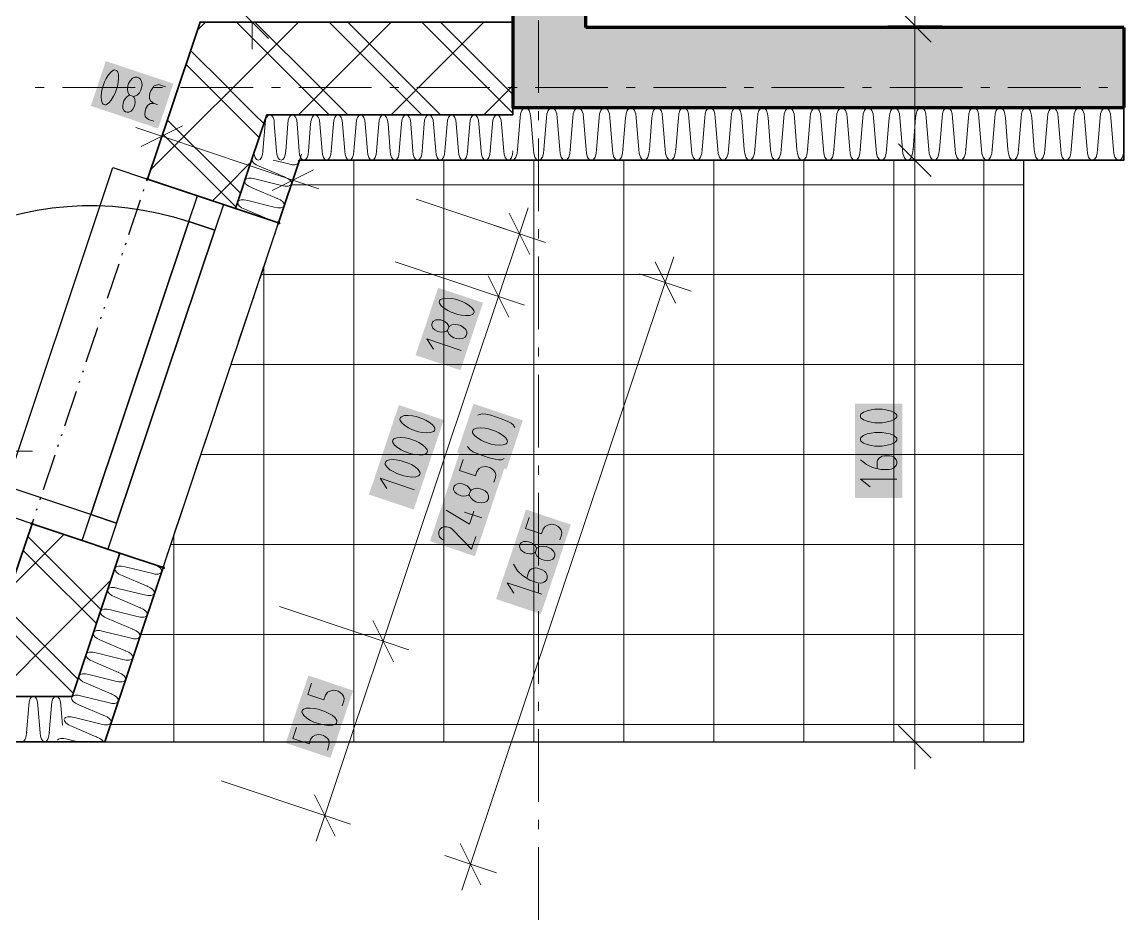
# Model space of a CAD drawing. Header units: millimetres. Extents: x 0 to 594, y 0 to 420.
# Drawn here: x 107.81 to 138.86, y 126.79 to 152.11 of the extents above; entities that cross this region are included whole.
import ezdxf

# ---------------------------------------------------------------- set-up
doc = ezdxf.new("R2010")
doc.units = ezdxf.units.MM
doc.header["$LTSCALE"] = 8
for name, color, linetype in [('PDF_Dvere', 7, 'Continuous'), ('PDF_Koty delkove', 7, 'Continuous'), ('PDF_Obecne 0.25', 7, 'Continuous'), ('PDF_Osy hlavni', 7, 'Continuous'), ('PDF_Srafy', 7, 'Continuous'), ('PDF_Steny obvodove nosne', 7, 'Continuous'), ('PDF_Steny sendvic', 7, 'Continuous'), ('PDF_Zatepleni', 7, 'Continuous')]:
    doc.layers.add(name, color=color, linetype=linetype)

msp = doc.modelspace()

# ---------------------------------------------------------------- linework, layer by layer
at = {"layer": 'PDF_Dvere', "lineweight": 25}
for points in [[(113.48, 146.966), (113.236, 146.237), (112.507, 146.481), (112.751, 147.21)], [(113.236, 146.237), (112.507, 146.481)], [(110.47, 137.975), (110.226, 137.246), (109.497, 137.49), (109.741, 138.219)], [(110.47, 137.975), (109.741, 138.219)]]:
    msp.add_lwpolyline(points, close=True, dxfattribs=at)
msp.add_lwpolyline([(109.741, 138.219), (101.479, 140.985, -0.414213), (112.507, 146.481)], format="xyb", dxfattribs=at)
for points in [[(112.507, 146.481), (109.741, 138.219), (112.507, 146.481)], [(113.236, 146.237), (110.47, 137.975), (113.236, 146.237)]]:
    msp.add_lwpolyline(points, dxfattribs=at)
at = {"layer": 'PDF_Koty delkove', "lineweight": 18}
for points in [[(132.971, 131.814), (132.971, 141.401), (132.971, 148.214), (132.971, 152.006), (132.971, 168.201), (132.971, 172.708), (132.971, 188.291), (132.971, 256.401), (132.971, 259.169), (132.971, 296.581)], [(114.752, 151.647), (113.83, 152.57)], [(133.432, 151.545), (132.51, 152.467)], [(114.291, 152.109), (114.291, 151.34)], [(133.74, 152.006), (132.971, 152.006), (132.203, 152.006)], [(111.847, 150.283), (111.665, 150.344), (111.59, 150.332), (111.521, 150.301), (111.469, 150.229), (111.434, 150.168), (111.412, 150.103), (111.398, 150.018), (111.402, 149.945), (111.438, 149.879), (111.517, 149.816)], [(110.989, 149.92), (110.994, 149.848), (110.985, 149.778), (110.963, 149.713), (110.929, 149.653), (110.881, 149.597), (110.813, 149.565), (110.768, 149.563), (110.717, 149.58), (110.683, 149.609), (110.647, 149.675), (110.643, 149.749), (110.652, 149.817), (110.674, 149.882), (110.709, 149.943), (110.756, 149.998), (110.811, 150.034), (110.842, 150.042)], [(110.947, 150.007), (110.967, 149.982), (110.989, 149.92)], [(111.522, 149.311), (111.366, 149.363), (111.319, 149.396), (111.278, 149.446), (111.268, 149.504), (111.275, 149.609), (111.297, 149.674), (111.355, 149.762), (111.429, 149.81), (111.517, 149.816), (111.621, 149.781)], [(111.989, 149.618), (111.745, 148.889), (111.501, 148.16)], [(111.745, 148.889), (111.016, 149.133)], [(112.329, 149.18), (111.162, 148.598)], [(115.439, 147.652), (111.745, 148.889)], [(133.432, 147.752), (132.51, 148.675)], [(115.683, 148.381), (115.439, 147.652), (115.195, 146.923)], [(133.74, 148.214), (132.971, 148.214), (132.203, 148.214)], [(116.023, 147.943), (114.855, 147.361)], [(115.439, 147.652), (116.168, 147.408)], [(122.071, 146.867), (121.827, 146.138), (118.911, 147.115)], [(122.118, 145.555), (121.536, 146.722)], [(122.556, 145.894), (121.827, 146.138), (121.098, 146.383)], [(116.337, 129.739), (117.205, 132.33), (117.37, 132.823), (117.981, 134.65), (121.235, 144.37), (121.827, 146.138)], [(121.235, 144.37), (118.319, 145.346)], [(125.645, 145.347), (126.227, 144.179)], [(125.936, 144.763), (126.18, 145.492)], [(125.936, 144.763), (120.446, 128.363)], [(121.526, 143.786), (120.944, 144.954)], [(125.207, 145.007), (125.936, 144.763), (126.665, 144.519)], [(125.936, 144.763), (125.936, 144.763)], [(121.964, 144.126), (121.235, 144.37), (120.506, 144.614)], [(119.918, 144.31), (119.795, 144.323), (119.685, 144.316), (119.603, 144.287), (119.578, 144.265), (119.561, 144.214), (119.568, 144.182), (119.616, 144.109), (119.7, 144.038), (119.805, 143.973), (119.897, 143.928), (120.091, 143.863), (120.193, 143.843), (120.315, 143.832), (120.426, 143.838), (120.508, 143.868), (120.533, 143.889), (120.55, 143.94), (120.543, 143.972), (120.495, 144.045), (120.411, 144.117), (120.306, 144.181), (120.213, 144.226)], [(120.213, 144.226), (120.018, 144.291), (119.918, 144.31)], [(119.797, 143.413), (119.772, 143.393), (119.71, 143.37), (119.637, 143.366), (119.568, 143.374), (119.503, 143.396), (119.443, 143.431), (119.386, 143.478), (119.355, 143.547), (119.353, 143.591), (119.37, 143.642), (119.399, 143.676), (119.465, 143.712), (119.538, 143.716), (119.607, 143.708), (119.672, 143.686), (119.733, 143.651), (119.788, 143.604), (119.824, 143.548), (119.832, 143.517)], [(120.185, 142.85), (119.213, 143.175), (119.403, 142.881)], [(120.655, 141.024), (120.696, 141.04), (120.774, 141.057), (120.879, 141.051), (121.014, 141.02), (121.338, 140.912), (121.496, 140.844), (121.589, 140.799), (121.645, 140.751), (121.691, 140.678)], [(132.048, 141.191), (131.843, 141.191), (131.741, 141.177), (131.621, 141.15), (131.519, 141.109), (131.45, 141.055), (131.434, 141.027), (131.434, 140.973), (131.45, 140.945), (131.519, 140.891), (131.621, 140.85), (131.741, 140.822), (131.843, 140.808), (132.048, 140.808), (132.15, 140.822)], [(132.15, 140.822), (132.27, 140.85), (132.373, 140.891), (132.441, 140.945), (132.459, 140.973), (132.459, 141.027), (132.441, 141.055), (132.373, 141.109), (132.27, 141.15), (132.15, 141.177), (132.048, 141.191)], [(118.603, 140.381), (118.48, 140.393), (118.37, 140.387), (118.288, 140.357), (118.263, 140.336), (118.246, 140.285), (118.253, 140.253), (118.301, 140.18), (118.385, 140.108), (118.49, 140.044), (118.581, 139.998), (118.776, 139.933), (118.877, 139.914), (119, 139.902), (119.11, 139.909), (119.193, 139.938), (119.218, 139.959), (119.235, 140.011), (119.228, 140.043), (119.18, 140.116), (119.095, 140.187), (118.99, 140.251), (118.898, 140.297)], [(118.898, 140.297), (118.703, 140.362), (118.603, 140.381)], [(121.397, 139.797), (121.315, 139.766), (121.241, 139.762), (121.14, 139.782), (120.973, 139.823), (120.649, 139.931), (120.524, 139.988), (120.436, 140.047), (120.384, 140.107), (120.361, 140.144)], [(107.334, 140.004), (108.102, 140.004)], [(120.236, 139.771), (120.132, 139.46), (120.585, 139.308), (120.628, 139.438), (120.691, 139.517), (120.757, 139.553), (120.855, 139.578), (120.924, 139.569), (120.989, 139.547), (121.05, 139.512), (121.105, 139.465), (121.141, 139.41), (121.157, 139.348), (121.147, 139.264), (121.104, 139.135)], [(132.406, 139.809), (132.441, 139.768), (132.459, 139.713), (132.459, 139.659), (132.441, 139.604), (132.406, 139.563), (132.373, 139.536), (132.321, 139.508), (132.253, 139.494), (132.014, 139.494), (131.775, 139.549), (131.604, 139.631), (131.434, 139.768)], [(131.911, 139.522), (131.911, 139.713), (131.929, 139.768), (131.963, 139.809), (131.997, 139.836), (132.048, 139.863), (132.116, 139.877), (132.253, 139.877), (132.321, 139.863), (132.373, 139.836), (132.406, 139.809)], [(118.87, 138.92), (117.898, 139.246), (118.087, 138.952)], [(132.459, 139.22), (131.434, 139.22), (131.706, 139.002)], [(120.411, 138.79), (120.386, 138.77), (120.324, 138.747), (120.252, 138.743), (120.182, 138.751), (120.117, 138.773), (120.057, 138.808), (120.001, 138.855), (119.97, 138.924), (119.967, 138.968), (119.984, 139.019), (120.013, 139.053), (120.079, 139.089), (120.152, 139.092), (120.221, 139.084), (120.286, 139.062), (120.347, 139.027), (120.402, 138.98), (120.438, 138.925), (120.446, 138.894)], [(120.54, 138.314), (120.419, 137.951), (119.759, 138.346)], [(120.765, 138.124), (120.279, 138.286)], [(122.098, 138.142), (121.994, 137.831), (122.447, 137.679), (122.49, 137.809), (122.553, 137.888), (122.62, 137.924), (122.717, 137.949), (122.786, 137.94), (122.851, 137.919), (122.912, 137.884), (122.967, 137.836), (123.003, 137.781), (123.019, 137.719), (123.009, 137.635), (122.966, 137.505)], [(122.273, 137.159), (122.248, 137.139), (122.186, 137.117), (122.113, 137.112), (122.044, 137.121), (121.979, 137.143), (121.919, 137.177), (121.862, 137.225), (121.831, 137.293), (121.829, 137.338), (121.846, 137.389), (121.874, 137.423), (121.941, 137.459), (122.014, 137.463), (122.083, 137.454), (122.148, 137.432), (122.209, 137.397), (122.264, 137.35), (122.3, 137.295), (122.308, 137.264)], [(122.643, 137.296), (122.577, 137.317), (122.492, 137.331), (122.399, 137.32), (122.333, 137.284), (122.308, 137.264), (122.273, 137.159), (122.281, 137.128), (122.312, 137.06), (122.379, 136.994), (122.456, 136.954), (122.521, 136.932), (122.606, 136.918), (122.701, 136.93), (122.767, 136.966), (122.801, 137.012), (122.818, 137.064)], [(122.818, 137.064), (122.819, 137.121), (122.788, 137.19), (122.719, 137.255), (122.643, 137.296)], [(122.03, 136.433), (122.09, 136.614), (122.124, 136.661), (122.169, 136.689), (122.211, 136.704), (122.267, 136.714), (122.337, 136.705), (122.466, 136.662), (122.527, 136.627), (122.567, 136.585), (122.59, 136.548), (122.61, 136.498), (122.609, 136.441), (122.592, 136.389), (122.558, 136.342), (122.512, 136.315), (122.471, 136.3), (122.414, 136.289), (122.344, 136.298), (122.118, 136.374), (121.909, 136.502), (121.773, 136.634), (121.655, 136.818)], [(122.453, 135.973), (121.481, 136.299), (121.67, 136.005)], [(117.981, 134.65), (117.641, 134.764), (115.065, 135.626)], [(118.272, 134.067), (117.69, 135.234)], [(118.71, 134.406), (117.981, 134.65), (117.252, 134.894)], [(115.962, 133.462), (115.858, 133.15), (116.311, 132.999), (116.354, 133.129), (116.418, 133.208), (116.484, 133.244), (116.582, 133.268), (116.65, 133.26), (116.715, 133.238), (116.776, 133.203), (116.832, 133.156), (116.867, 133.101), (116.883, 133.038), (116.873, 132.955), (116.83, 132.825)], [(116.344, 132.67), (116.15, 132.735), (116.049, 132.754), (115.927, 132.766), (115.817, 132.76), (115.735, 132.73), (115.71, 132.709), (115.693, 132.657), (115.7, 132.626), (115.748, 132.552), (115.832, 132.481), (115.937, 132.416), (116.028, 132.371), (116.223, 132.306), (116.324, 132.287), (116.447, 132.275), (116.557, 132.281)], [(116.557, 132.281), (116.64, 132.311), (116.665, 132.332), (116.682, 132.383), (116.674, 132.415), (116.627, 132.489), (116.542, 132.56), (116.437, 132.624), (116.344, 132.67)], [(115.545, 132.216), (115.441, 131.904), (115.894, 131.753), (115.937, 131.883), (116.001, 131.962), (116.067, 131.998), (116.165, 132.022), (116.233, 132.014), (116.298, 131.992), (116.359, 131.957), (116.414, 131.91), (116.45, 131.855), (116.466, 131.792), (116.456, 131.709), (116.413, 131.579)], [(133.432, 131.353), (132.51, 132.275)], [(133.74, 131.814), (132.971, 131.814), (132.203, 131.814)], [(132.971, 131.814), (132.971, 131.045)], [(116.093, 129.01), (116.337, 129.739), (113.421, 130.715)], [(116.628, 129.155), (116.046, 130.322)], [(117.066, 129.495), (116.337, 129.739), (115.608, 129.983)], [(120.155, 128.947), (120.737, 127.779)], [(119.717, 128.607), (120.446, 128.363), (121.175, 128.119)], [(120.446, 128.363), (120.202, 127.634)], [(120.446, 128.363), (120.446, 128.363)]]:
    msp.add_lwpolyline(points, dxfattribs=at)
for points in [[(110.133, 150.423), (110.068, 150.229), (110.049, 150.128), (110.037, 150.006), (110.043, 149.895), (110.073, 149.813), (110.094, 149.789), (110.145, 149.772), (110.177, 149.778), (110.25, 149.826), (110.322, 149.91), (110.386, 150.015), (110.432, 150.107), (110.497, 150.301), (110.516, 150.403), (110.528, 150.526), (110.521, 150.636), (110.492, 150.718), (110.471, 150.743), (110.419, 150.761), (110.387, 150.753), (110.314, 150.705), (110.243, 150.621), (110.179, 150.516)], [(110.81, 150.377), (110.789, 150.312), (110.775, 150.227), (110.786, 150.133), (110.822, 150.067), (110.842, 150.042), (110.947, 150.007), (110.978, 150.015), (111.046, 150.046), (111.112, 150.114), (111.152, 150.19), (111.174, 150.255), (111.188, 150.34), (111.176, 150.435), (111.14, 150.501), (111.094, 150.535), (111.042, 150.552), (110.985, 150.553), (110.916, 150.522), (110.851, 150.453)], [(120.167, 143.549), (120.101, 143.571), (120.016, 143.584), (119.923, 143.573), (119.857, 143.537), (119.832, 143.517), (119.797, 143.413), (119.805, 143.382), (119.836, 143.313), (119.903, 143.247), (119.98, 143.207), (120.045, 143.185), (120.13, 143.171), (120.225, 143.183), (120.291, 143.219), (120.325, 143.266), (120.342, 143.317), (120.343, 143.375), (120.312, 143.443), (120.243, 143.509)], [(119.106, 140.92), (118.912, 140.985), (118.811, 141.004), (118.689, 141.016), (118.579, 141.01), (118.496, 140.98), (118.472, 140.959), (118.455, 140.908), (118.461, 140.876), (118.509, 140.803), (118.593, 140.731), (118.698, 140.667), (118.79, 140.621), (118.984, 140.556), (119.086, 140.537), (119.209, 140.525), (119.319, 140.532), (119.401, 140.562), (119.427, 140.582), (119.444, 140.634), (119.436, 140.666), (119.388, 140.739), (119.304, 140.811), (119.199, 140.874)], [(121.151, 140.571), (120.957, 140.636), (120.856, 140.655), (120.734, 140.667), (120.623, 140.661), (120.541, 140.631), (120.517, 140.61), (120.499, 140.559), (120.506, 140.527), (120.554, 140.454), (120.638, 140.382), (120.743, 140.318), (120.835, 140.272), (121.029, 140.207), (121.131, 140.188), (121.254, 140.176), (121.364, 140.183), (121.446, 140.212), (121.471, 140.233), (121.489, 140.285), (121.481, 140.317), (121.433, 140.39), (121.349, 140.461), (121.244, 140.525)], [(132.048, 140.534), (131.843, 140.534), (131.741, 140.52), (131.621, 140.493), (131.519, 140.452), (131.45, 140.398), (131.434, 140.37), (131.434, 140.316), (131.45, 140.288), (131.519, 140.234), (131.621, 140.193), (131.741, 140.165), (131.843, 140.151), (132.048, 140.151), (132.15, 140.165), (132.27, 140.193), (132.373, 140.234), (132.441, 140.288), (132.459, 140.316), (132.459, 140.37), (132.441, 140.398), (132.373, 140.452), (132.27, 140.493), (132.15, 140.52)], [(118.689, 139.674), (118.495, 139.739), (118.394, 139.758), (118.272, 139.77), (118.161, 139.764), (118.079, 139.734), (118.055, 139.713), (118.037, 139.662), (118.044, 139.63), (118.092, 139.557), (118.176, 139.485), (118.281, 139.421), (118.373, 139.375), (118.567, 139.31), (118.669, 139.291), (118.791, 139.279), (118.902, 139.286), (118.984, 139.315), (119.009, 139.336), (119.027, 139.388), (119.019, 139.42), (118.971, 139.493), (118.887, 139.564), (118.782, 139.628)], [(120.781, 138.925), (120.716, 138.947), (120.631, 138.961), (120.537, 138.95), (120.471, 138.914), (120.446, 138.894), (120.411, 138.79), (120.419, 138.759), (120.45, 138.69), (120.518, 138.624), (120.594, 138.584), (120.659, 138.562), (120.744, 138.548), (120.839, 138.56), (120.905, 138.596), (120.939, 138.642), (120.956, 138.694), (120.957, 138.751), (120.926, 138.82), (120.857, 138.885)]]:
    msp.add_lwpolyline(points, close=True, dxfattribs=at)
msp.add_lwpolyline([(120.592, 137.605), (120.47, 137.242), (119.935, 137.796), (119.878, 137.844), (119.781, 137.876, 0.983237), (119.692, 137.503)], format="xyb", dxfattribs=at)
at = {"layer": 'PDF_Koty delkove', "color": 7, "lineweight": 18, "true_color": 0xffffff, "transparency": 33554559}
for points in [[(112.068, 150.371), (110.167, 151.007), (111.645, 149.107), (109.744, 149.744)], [(120.161, 142.291), (120.797, 144.193), (118.897, 142.714), (119.534, 144.616)], [(118.845, 138.362), (119.69, 140.886), (117.582, 138.785), (118.427, 141.309)], [(121.459, 139.498), (121.921, 140.878), (120.066, 139.964), (120.528, 141.344)], [(132.612, 138.683), (132.612, 141.345), (131.28, 138.683), (131.28, 141.345)], [(120.567, 137.047), (121.411, 139.568), (119.304, 137.47), (120.147, 139.991)], [(122.428, 135.415), (123.273, 137.939), (121.165, 135.838), (122.01, 138.362)], [(116.501, 131.358), (117.137, 133.259), (115.237, 131.781), (115.874, 133.682)]]:
    msp.add_solid(points, dxfattribs=at)
at = {"layer": 'PDF_Obecne 0.25', "lineweight": 25}
for points in [[(109.99, 131.814), (136.043, 131.814), (136.043, 148.214)], [(108.088, 137.962), (107.116, 138.287), (110.369, 148.007), (111.341, 147.682)], [(111.781, 136.726), (115.035, 146.446)]]:
    msp.add_lwpolyline(points, dxfattribs=at)
at = {"layer": 'PDF_Osy hlavni', "lineweight": 18}
for points in [[(122.36, 150.108), (122.36, 152.158)], [(108.431, 150.264), (108.175, 150.264)], [(110.993, 150.264), (108.943, 150.264)], [(111.762, 150.264), (111.506, 150.264)], [(114.324, 150.264), (112.275, 150.264)], [(115.093, 150.264), (114.837, 150.264)], [(117.656, 150.264), (115.606, 150.264)], [(118.424, 150.264), (118.168, 150.264)], [(120.987, 150.264), (118.937, 150.264)], [(121.756, 150.264), (121.499, 150.264)], [(124.318, 150.264), (122.268, 150.264)], [(125.087, 150.264), (124.831, 150.264)], [(127.649, 150.264), (125.599, 150.264)], [(128.418, 150.264), (128.162, 150.264)], [(130.981, 150.264), (128.931, 150.264)], [(131.749, 150.264), (131.493, 150.264)], [(134.312, 150.264), (132.262, 150.264)], [(135.081, 150.264), (134.824, 150.264)], [(137.643, 150.264), (135.593, 150.264)], [(138.412, 150.264), (138.156, 150.264)], [(122.36, 149.339), (122.36, 149.595)], [(122.36, 146.776), (122.36, 148.826)], [(122.36, 146.008), (122.36, 146.264)], [(122.36, 143.445), (122.36, 145.495)], [(122.36, 142.676), (122.36, 142.933)], [(122.36, 140.114), (122.36, 142.164)], [(122.36, 139.345), (122.36, 139.601)], [(122.36, 136.783), (122.36, 138.833)], [(122.36, 136.014), (122.36, 136.27)], [(122.36, 133.451), (122.36, 135.501)], [(122.36, 132.683), (122.36, 132.939)], [(122.36, 130.12), (122.36, 132.17)], [(122.36, 129.351), (122.36, 129.608)], [(122.36, 126.789), (122.36, 128.839)]]:
    msp.add_lwpolyline(points, dxfattribs=at)
at = {"layer": 'PDF_Srafy', "lineweight": 9}
for points in [[(134.912, 148.214), (134.912, 144.985), (129.839, 144.985), (124.765, 144.985), (119.692, 144.985), (114.619, 144.985), (114.546, 144.985)], [(132.376, 148.214), (132.376, 147.522), (127.302, 147.522), (122.229, 147.522), (117.155, 147.522), (115.395, 147.522)], [(117.155, 148.214), (117.155, 147.522), (117.155, 142.449), (117.155, 137.375), (117.155, 132.302), (117.155, 131.814)], [(119.692, 148.214), (119.692, 144.985), (119.692, 139.912), (119.692, 134.838), (119.692, 131.814)], [(122.229, 148.214), (122.229, 147.522)], [(124.765, 148.214), (124.765, 144.985)], [(127.302, 148.214), (127.302, 147.522), (127.302, 142.449)], [(129.839, 148.214), (129.839, 144.985), (129.839, 139.912)], [(132.376, 147.522), (132.376, 142.449), (127.302, 142.449), (122.229, 142.449), (117.155, 142.449), (113.697, 142.449)], [(122.229, 147.522), (122.229, 142.449), (122.229, 137.375), (122.229, 132.302), (122.229, 131.814)], [(136.043, 147.522), (132.376, 147.522)], [(114.619, 145.201), (114.619, 144.985), (114.619, 139.912), (114.619, 134.838), (114.619, 131.814)], [(134.912, 144.985), (134.912, 139.912), (129.839, 139.912), (124.765, 139.912), (119.692, 139.912), (114.619, 139.912), (112.848, 139.912)], [(124.765, 144.985), (124.765, 139.912), (124.765, 134.838), (124.765, 131.814)], [(136.043, 144.985), (134.912, 144.985)], [(127.302, 142.449), (127.302, 137.375), (127.302, 132.302), (127.302, 131.814)], [(136.043, 142.449), (132.376, 142.449)], [(132.376, 142.449), (132.376, 137.375), (132.376, 132.302)], [(129.839, 139.912), (129.839, 134.838), (129.839, 131.814)], [(136.043, 139.912), (134.912, 139.912)], [(134.912, 139.912), (134.912, 134.838), (134.912, 131.814)], [(112.082, 137.623), (112.082, 137.375), (112.082, 132.302), (112.082, 131.814)], [(136.043, 137.375), (132.376, 137.375), (127.302, 137.375), (122.229, 137.375), (117.155, 137.375), (112.082, 137.375), (111.999, 137.375)], [(136.043, 134.838), (134.912, 134.838), (129.839, 134.838), (124.765, 134.838), (119.692, 134.838), (114.619, 134.838), (111.15, 134.838)], [(136.043, 132.302), (132.376, 132.302), (127.302, 132.302), (122.229, 132.302), (117.155, 132.302), (112.082, 132.302), (110.301, 132.302)], [(132.376, 132.302), (132.376, 131.814)]]:
    msp.add_lwpolyline(points, dxfattribs=at)
at = {"layer": 'PDF_Steny obvodove nosne', "lineweight": 70}
for points in [[(97.042, 192.34), (97.042, 190.29), (98.836, 190.29), (105.601, 190.29), (108.061, 190.29), (121.642, 190.29), (121.642, 183.576), (121.642, 180.962), (121.642, 152.109), (121.642, 149.7), (123.692, 149.7)], [(123.692, 151.955), (123.692, 192.34), (121.642, 192.34), (99.092, 192.34)], [(138.862, 151.955), (123.744, 151.955), (123.692, 151.955)], [(138.862, 151.955), (138.862, 150.622), (138.862, 149.854), (138.862, 149.7)], [(123.692, 149.7), (138.862, 149.7)]]:
    msp.add_lwpolyline(points, dxfattribs=at)
at = {"layer": 'PDF_Steny obvodove nosne', "color": 9, "lineweight": 9, "true_color": 0xc0c0c0, "transparency": 33554559}
for points in [[(121.642, 192.34), (121.642, 149.7), (123.692, 192.34), (123.692, 149.7)], [(138.862, 151.955), (123.692, 151.955), (138.862, 149.7), (123.692, 149.7)]]:
    msp.add_solid(points, dxfattribs=at)
at = {"layer": 'PDF_Steny sendvic', "lineweight": 35}
for points in [[(114.705, 149.495), (121.642, 149.495), (121.642, 149.7), (121.642, 152.109), (121.591, 152.109), (112.823, 152.109), (111.948, 149.495)], [(111.948, 149.495), (111.341, 147.682)], [(113.82, 146.852), (114.276, 148.214), (114.705, 149.495)], [(121.642, 149.495), (114.705, 149.495), (114.276, 148.214)], [(114.276, 148.214), (113.82, 146.852)], [(113.82, 146.852), (115.035, 146.446), (115.627, 148.214)], [(115.627, 148.214), (121.642, 148.214)], [(113.82, 146.852), (113.48, 146.966), (112.751, 147.21), (111.341, 147.682)], [(109.215, 133.095), (106.459, 133.095), (77.824, 133.095), (77.824, 135.709), (77.824, 137.964), (78.183, 137.964), (78.951, 137.964), (80.438, 137.964)], [(108.088, 137.962), (107.334, 135.709)], [(108.088, 137.962), (109.497, 137.49), (110.226, 137.246), (110.566, 137.132)], [(106.459, 133.095), (106.527, 133.095), (109.215, 133.095), (110.566, 137.132)], [(110.566, 137.132), (109.215, 133.095)], [(110.566, 137.132), (111.781, 136.726)], [(108.786, 131.814), (108.855, 131.814), (110.137, 131.814), (111.781, 136.726)], [(76.543, 133.095), (76.543, 131.814), (108.786, 131.814)]]:
    msp.add_lwpolyline(points, dxfattribs=at)
at = {"layer": 'PDF_Steny sendvic', "lineweight": 9}
for points in [[(112.744, 151.871), (112.981, 152.109)], [(112.981, 149.495), (113.545, 150.059), (115.595, 152.109)], [(116.461, 149.495), (116.159, 149.797), (115.897, 150.059), (113.847, 152.109)], [(116.984, 149.495), (116.42, 150.059), (116.159, 150.32), (114.37, 152.109)], [(115.595, 149.495), (116.159, 150.059), (118.209, 152.109)], [(119.075, 149.495), (118.772, 149.797), (118.511, 150.059), (116.461, 152.109)], [(119.597, 149.495), (119.034, 150.059), (118.772, 150.32), (116.984, 152.109)], [(118.209, 149.495), (118.772, 150.059), (120.822, 152.109)], [(121.642, 149.541), (121.386, 149.797), (121.125, 150.059), (119.075, 152.109)], [(121.642, 150.064), (121.386, 150.32), (119.597, 152.109)], [(114.37, 149.495), (113.806, 150.059), (113.545, 150.32), (112.556, 151.309)], [(113.847, 149.495), (113.545, 149.797), (113.283, 150.059), (112.425, 150.918)], [(120.822, 149.495), (121.386, 150.059), (121.642, 150.315)], [(111.429, 147.943), (112.981, 149.495)], [(114.49, 148.853), (113.847, 149.495)], [(114.621, 149.244), (114.37, 149.495)], [(114.774, 149.495), (114.738, 149.477), (114.697, 149.421), (114.669, 149.337), (114.659, 149.239)], [(114.916, 149.239), (114.907, 149.337), (114.879, 149.421), (114.837, 149.477), (114.801, 149.495)], [(115.415, 149.495), (115.379, 149.477), (115.337, 149.421), (115.309, 149.337), (115.3, 149.239)], [(115.557, 149.239), (115.547, 149.337), (115.519, 149.421), (115.478, 149.477), (115.442, 149.495)], [(116.055, 149.495), (116.02, 149.477), (115.978, 149.421), (115.95, 149.337), (115.94, 149.239)], [(116.198, 149.239), (116.188, 149.337), (116.16, 149.421), (116.118, 149.477), (116.082, 149.495)], [(116.696, 149.495), (116.66, 149.477), (116.618, 149.421), (116.591, 149.337), (116.581, 149.239)], [(116.838, 149.239), (116.828, 149.337), (116.801, 149.421), (116.759, 149.477), (116.723, 149.495)], [(117.337, 149.495), (117.301, 149.477), (117.259, 149.421), (117.231, 149.337), (117.221, 149.239)], [(117.479, 149.239), (117.469, 149.337), (117.441, 149.421), (117.399, 149.477), (117.364, 149.495)], [(117.977, 149.495), (117.941, 149.477), (117.9, 149.421), (117.872, 149.337), (117.862, 149.239)], [(118.12, 149.239), (118.11, 149.337), (118.082, 149.421), (118.04, 149.477), (118.004, 149.495)], [(118.618, 149.495), (118.582, 149.477), (118.54, 149.421), (118.512, 149.337), (118.503, 149.239)], [(118.76, 149.239), (118.75, 149.337), (118.722, 149.421), (118.681, 149.477), (118.645, 149.495)], [(119.259, 149.495), (119.223, 149.477), (119.181, 149.421), (119.153, 149.337), (119.143, 149.239)], [(119.401, 149.239), (119.391, 149.337), (119.363, 149.421), (119.321, 149.477), (119.285, 149.495)], [(119.899, 149.495), (119.863, 149.477), (119.822, 149.421), (119.794, 149.337), (119.784, 149.239)], [(120.041, 149.239), (120.032, 149.337), (120.004, 149.421), (119.962, 149.477), (119.926, 149.495)], [(120.54, 149.495), (120.504, 149.477), (120.462, 149.421), (120.434, 149.337), (120.424, 149.239)], [(120.682, 149.239), (120.672, 149.337), (120.644, 149.421), (120.603, 149.477), (120.567, 149.495)], [(121.18, 149.495), (121.145, 149.477), (121.103, 149.421), (121.075, 149.337), (121.065, 149.239)], [(121.386, 148.47), (121.323, 149.239), (121.313, 149.337), (121.285, 149.421), (121.243, 149.477), (121.207, 149.495)], [(113.545, 147.706), (111.9, 149.351)], [(114.659, 149.239), (114.595, 148.47)], [(114.659, 149.239), (114.659, 149.239)], [(114.98, 148.47), (114.916, 149.239)], [(115.3, 149.239), (115.236, 148.47)], [(115.3, 149.239), (115.3, 149.239)], [(115.62, 148.47), (115.557, 149.239)], [(115.94, 149.239), (115.877, 148.47)], [(115.94, 149.239), (115.94, 149.239)], [(116.261, 148.47), (116.198, 149.239)], [(116.581, 149.239), (116.517, 148.47)], [(116.581, 149.239), (116.581, 149.239)], [(116.902, 148.47), (116.838, 149.239)], [(117.221, 149.239), (117.158, 148.47)], [(117.221, 149.239), (117.221, 149.239)], [(117.542, 148.47), (117.479, 149.239)], [(117.862, 149.239), (117.799, 148.47)], [(117.862, 149.239), (117.862, 149.239)], [(118.183, 148.47), (118.12, 149.239)], [(118.503, 149.239), (118.439, 148.47)], [(118.503, 149.239), (118.503, 149.239)], [(118.824, 148.47), (118.76, 149.239)], [(119.143, 149.239), (119.08, 148.47)], [(119.143, 149.239), (119.143, 149.239)], [(119.464, 148.47), (119.401, 149.239)], [(119.784, 149.239), (119.72, 148.47), (119.711, 148.372), (119.683, 148.289), (119.641, 148.233), (119.592, 148.214)], [(119.784, 149.239), (119.784, 149.239)], [(120.105, 148.47), (120.041, 149.239)], [(120.424, 149.239), (120.361, 148.47), (120.351, 148.372), (120.324, 148.289), (120.282, 148.233), (120.233, 148.214)], [(120.424, 149.239), (120.424, 149.239)], [(120.745, 148.47), (120.682, 149.239)], [(121.065, 149.239), (121.002, 148.47), (120.992, 148.372), (120.964, 148.289), (120.923, 148.233), (120.874, 148.214)], [(121.065, 149.239), (121.065, 149.239)], [(113.283, 147.445), (111.769, 148.959)], [(114.467, 148.214), (114.516, 148.233), (114.558, 148.289), (114.586, 148.372), (114.595, 148.47)], [(114.98, 148.47), (114.99, 148.372), (115.017, 148.289), (115.059, 148.233), (115.108, 148.214)], [(115.108, 148.214), (115.157, 148.233), (115.199, 148.289), (115.226, 148.372), (115.236, 148.47)], [(115.62, 148.47), (115.63, 148.372), (115.658, 148.289), (115.7, 148.233), (115.749, 148.214)], [(115.749, 148.214), (115.798, 148.233), (115.839, 148.289), (115.867, 148.372), (115.877, 148.47)], [(116.261, 148.47), (116.271, 148.372), (116.299, 148.289), (116.34, 148.233), (116.389, 148.214)], [(116.389, 148.214), (116.438, 148.233), (116.48, 148.289), (116.508, 148.372), (116.517, 148.47)], [(116.902, 148.47), (116.911, 148.372), (116.939, 148.289), (116.981, 148.233), (117.03, 148.214)], [(117.03, 148.214), (117.079, 148.233), (117.12, 148.289), (117.148, 148.372), (117.158, 148.47)], [(117.542, 148.47), (117.552, 148.372), (117.58, 148.289), (117.621, 148.233), (117.67, 148.214)], [(117.67, 148.214), (117.719, 148.233), (117.761, 148.289), (117.789, 148.372), (117.799, 148.47)], [(118.183, 148.47), (118.193, 148.372), (118.22, 148.289), (118.262, 148.233), (118.311, 148.214)], [(118.311, 148.214), (118.36, 148.233), (118.402, 148.289), (118.429, 148.372), (118.439, 148.47)], [(118.824, 148.47), (118.833, 148.372), (118.861, 148.289), (118.903, 148.233), (118.952, 148.214)], [(119.001, 148.233), (119.042, 148.289), (119.07, 148.372), (119.08, 148.47)], [(119.464, 148.47), (119.474, 148.372), (119.502, 148.289), (119.543, 148.233), (119.592, 148.214)], [(120.105, 148.47), (120.115, 148.372), (120.142, 148.289), (120.184, 148.233), (120.233, 148.214)], [(120.745, 148.47), (120.755, 148.372), (120.783, 148.289), (120.824, 148.233), (120.874, 148.214)], [(121.386, 148.47), (121.396, 148.372), (121.424, 148.289), (121.465, 148.233), (121.514, 148.214)], [(121.514, 148.214), (121.563, 148.233), (121.605, 148.289), (121.633, 148.372), (121.642, 148.47)], [(113.17, 147.07), (113.545, 147.445), (114.257, 148.157)], [(114.288, 148.214), (114.29, 148.197), (114.33, 148.139), (114.4, 148.086), (114.49, 148.046)], [(114.344, 148.419), (114.349, 148.372), (114.377, 148.289), (114.418, 148.233), (114.467, 148.214)], [(115.321, 148.106), (114.883, 148.214)], [(115.321, 148.106), (115.417, 148.084), (115.505, 148.084), (115.571, 148.106), (115.604, 148.145)], [(115.605, 148.148), (115.602, 148.199), (115.592, 148.214)], [(118.952, 148.214), (119.001, 148.233)], [(114.186, 147.944), (114.187, 147.946)], [(114.187, 147.946), (114.187, 147.947)], [(114.49, 148.046), (115.199, 147.742), (115.289, 147.701), (115.359, 147.649), (115.399, 147.591), (115.401, 147.54)], [(114.49, 148.046), (114.49, 148.046)], [(113.806, 147.445), (113.545, 147.706)], [(114.081, 147.629), (114.087, 147.589), (114.126, 147.532), (114.197, 147.479), (114.287, 147.438)], [(114.369, 147.683), (114.272, 147.705), (114.184, 147.705), (114.118, 147.683), (114.089, 147.655)], [(115.118, 147.499), (114.369, 147.683)], [(115.118, 147.499), (115.214, 147.477), (115.302, 147.477), (115.367, 147.498), (115.4, 147.537)], [(113.545, 147.184), (113.283, 147.445)], [(113.965, 147.286), (113.806, 147.445)], [(113.982, 147.337), (113.983, 147.338)], [(113.983, 147.338), (113.983, 147.34)], [(114.287, 147.438), (114.996, 147.134), (115.086, 147.094), (115.156, 147.041), (115.195, 146.984), (115.198, 146.933)], [(114.287, 147.438), (114.287, 147.438)], [(113.834, 146.894), (113.545, 147.184)], [(113.877, 147.022), (113.883, 146.982), (113.923, 146.924), (113.993, 146.871), (114.084, 146.831)], [(114.165, 147.075), (114.069, 147.097), (113.981, 147.097), (113.915, 147.075), (113.886, 147.047)], [(114.915, 146.891), (114.165, 147.075)], [(114.915, 146.891), (115.011, 146.869), (115.098, 146.869), (115.164, 146.891), (115.197, 146.93)], [(114.084, 146.831), (114.792, 146.527)], [(114.084, 146.831), (114.084, 146.831)], [(107.483, 136.156), (108.317, 136.99), (108.988, 137.661)], [(108.579, 136.99), (108.317, 137.251), (107.967, 137.602)], [(108.056, 136.99), (107.836, 137.21)], [(108.317, 136.729), (108.056, 136.99)], [(110.032, 135.537), (108.579, 136.99)], [(110.557, 137.103), (110.508, 137.152)], [(109.901, 135.145), (108.317, 136.729)], [(110.42, 136.694), (110.426, 136.655), (110.466, 136.597), (110.536, 136.544), (110.626, 136.504)], [(110.708, 136.748), (110.611, 136.77), (110.523, 136.77), (110.457, 136.748), (110.428, 136.72)], [(111.457, 136.564), (110.708, 136.748)], [(111.538, 136.807), (111.538, 136.807)], [(111.738, 136.657), (111.698, 136.714), (111.628, 136.767), (111.538, 136.807)], [(111.741, 136.604), (111.738, 136.657)], [(107.036, 133.095), (108.317, 134.376), (110.311, 136.37)], [(110.626, 136.504), (111.335, 136.2)], [(110.626, 136.504), (110.626, 136.504)], [(111.457, 136.564), (111.553, 136.542), (111.641, 136.542), (111.707, 136.564), (111.741, 136.604)], [(110.217, 136.087), (110.222, 136.047), (110.262, 135.99), (110.332, 135.937), (110.423, 135.896)], [(110.505, 136.14), (110.408, 136.162), (110.32, 136.163), (110.254, 136.141), (110.225, 136.112)], [(111.254, 135.957), (110.505, 136.14)], [(111.537, 135.997), (111.534, 136.049), (111.495, 136.106), (111.425, 136.159), (111.335, 136.2)], [(110.423, 135.896), (111.132, 135.592)], [(110.423, 135.896), (110.423, 135.896)], [(111.254, 135.957), (111.35, 135.935), (111.437, 135.935), (111.503, 135.956), (111.537, 135.997)], [(108.579, 134.376), (108.317, 134.638), (107.312, 135.643)], [(110.013, 135.479), (110.019, 135.44), (110.059, 135.382), (110.129, 135.329), (110.219, 135.289)], [(110.301, 135.533), (110.205, 135.555), (110.117, 135.555), (110.05, 135.533), (110.022, 135.505)], [(111.05, 135.349), (110.301, 135.533)], [(111.334, 135.389), (111.331, 135.442), (111.292, 135.499), (111.222, 135.552), (111.132, 135.592)], [(108.056, 134.376), (107.181, 135.252)], [(110.219, 135.289), (110.928, 134.985)], [(110.219, 135.289), (110.219, 135.289)], [(111.05, 135.349), (111.146, 135.327), (111.234, 135.327), (111.3, 135.349), (111.334, 135.389)], [(109.81, 134.872), (109.816, 134.832), (109.855, 134.775), (109.926, 134.722), (110.016, 134.681)], [(110.098, 134.926), (110.001, 134.947), (109.913, 134.948), (109.847, 134.926), (109.818, 134.897), (109.818, 134.897)], [(110.847, 134.742), (110.098, 134.926)], [(111.131, 134.782), (111.128, 134.834), (111.088, 134.891), (111.018, 134.944), (110.928, 134.985)], [(110.016, 134.681), (110.725, 134.377)], [(110.016, 134.681), (110.016, 134.681)], [(110.847, 134.742), (110.943, 134.72), (111.031, 134.72), (111.097, 134.741), (111.131, 134.782)], [(111.033, 134.491), (111.033, 134.491)], [(108.317, 134.115), (108.056, 134.376)], [(109.377, 133.578), (108.579, 134.376)], [(109.606, 134.264), (109.612, 134.225), (109.652, 134.167), (109.722, 134.114), (109.813, 134.074)], [(109.894, 134.318), (109.798, 134.34), (109.71, 134.34), (109.644, 134.318), (109.615, 134.29)], [(110.644, 134.134), (109.894, 134.318)], [(110.644, 134.134), (110.74, 134.112), (110.827, 134.112), (110.893, 134.134), (110.927, 134.174)], [(110.927, 134.174), (110.924, 134.227), (110.885, 134.284), (110.815, 134.337), (110.725, 134.377)], [(111.025, 134.465), (111.025, 134.465)], [(109.246, 133.187), (108.317, 134.115)], [(109.813, 134.074), (110.522, 133.77)], [(109.813, 134.074), (109.813, 134.074)], [(110.821, 133.858), (110.821, 133.858)], [(110.83, 133.883), (110.83, 133.883)], [(109.403, 133.657), (109.409, 133.617), (109.449, 133.56), (109.519, 133.507), (109.609, 133.466)], [(109.691, 133.711), (109.595, 133.733), (109.506, 133.733), (109.44, 133.711), (109.412, 133.683)], [(110.44, 133.527), (109.691, 133.711)], [(110.44, 133.527), (110.536, 133.505), (110.624, 133.505), (110.69, 133.526), (110.724, 133.567)], [(110.724, 133.567), (110.721, 133.619), (110.681, 133.677), (110.611, 133.729), (110.522, 133.77)], [(109.609, 133.466), (110.318, 133.162)], [(109.609, 133.466), (109.609, 133.466)], [(110.618, 133.25), (110.618, 133.25)], [(110.627, 133.276), (110.627, 133.276)], [(108.113, 133.095), (108.077, 133.077), (108.035, 133.021), (108.007, 132.937), (107.997, 132.839)], [(108.255, 132.839), (108.245, 132.937), (108.217, 133.021), (108.175, 133.077), (108.139, 133.095)], [(108.753, 133.095), (108.717, 133.077), (108.676, 133.021), (108.648, 132.937), (108.638, 132.839)], [(108.895, 132.839), (108.886, 132.937), (108.858, 133.021), (108.816, 133.077), (108.78, 133.095)], [(109.2, 133.049), (109.206, 133.01), (109.245, 132.952), (109.316, 132.899), (109.406, 132.859)], [(109.488, 133.103), (109.391, 133.125), (109.303, 133.125), (109.237, 133.103), (109.208, 133.075)], [(110.237, 132.919), (109.488, 133.103)], [(110.237, 132.919), (110.333, 132.897), (110.421, 132.897), (110.486, 132.919), (110.52, 132.959)], [(110.52, 132.959), (110.518, 133.012), (110.478, 133.069), (110.408, 133.122), (110.318, 133.162)], [(107.997, 132.839), (107.934, 132.07)], [(107.997, 132.839), (107.997, 132.839)], [(108.318, 132.07), (108.255, 132.839)], [(108.638, 132.839), (108.574, 132.07)], [(108.638, 132.839), (108.638, 132.839)], [(108.942, 132.278), (108.895, 132.839)], [(109.406, 132.859), (110.115, 132.555)], [(109.406, 132.859), (109.406, 132.859)], [(110.415, 132.643), (110.415, 132.643)], [(110.423, 132.668), (110.423, 132.668)], [(108.996, 132.442), (109.002, 132.402), (109.042, 132.345), (109.112, 132.292), (109.203, 132.251)], [(109.284, 132.496), (109.188, 132.518), (109.1, 132.518), (109.033, 132.496), (109.005, 132.468)], [(110.033, 132.312), (109.284, 132.496)], [(110.033, 132.312), (110.13, 132.29), (110.217, 132.29), (110.283, 132.312), (110.317, 132.352)], [(110.317, 132.352), (110.314, 132.405), (110.275, 132.462), (110.205, 132.514), (110.115, 132.555)], [(107.806, 131.814), (107.855, 131.833), (107.896, 131.889), (107.924, 131.972), (107.934, 132.07)], [(108.318, 132.07), (108.328, 131.972), (108.356, 131.889), (108.397, 131.833), (108.446, 131.814)], [(108.446, 131.814), (108.495, 131.833), (108.537, 131.889), (108.565, 131.972), (108.574, 132.07)], [(109.203, 132.251), (109.911, 131.947)], [(109.203, 132.251), (109.203, 132.251)], [(110.211, 132.035), (110.211, 132.035)], [(110.22, 132.061), (110.22, 132.061)], [(108.793, 131.834), (108.796, 131.814)], [(109.081, 131.888), (108.984, 131.91), (108.896, 131.91), (108.83, 131.888), (108.802, 131.86)], [(109.383, 131.814), (109.081, 131.888)], [(110.099, 131.814), (110.071, 131.854), (110.001, 131.907), (109.911, 131.947)]]:
    msp.add_lwpolyline(points, dxfattribs=at)
at = {"layer": 'PDF_Steny sendvic', "lineweight": 25}
for points in [[(111.323, 147.628), (111.34, 147.677)], [(111.226, 147.337), (111.242, 147.385)], [(110.819, 146.122), (111.145, 147.094)], [(115.017, 146.392), (115.033, 146.441)], [(114.919, 146.1), (114.936, 146.149)], [(110.722, 145.83), (110.738, 145.879)], [(114.513, 144.885), (114.838, 145.857)], [(110.624, 145.538), (110.64, 145.587)], [(110.217, 144.323), (110.543, 145.295)], [(114.415, 144.594), (114.431, 144.642)], [(114.317, 144.302), (114.334, 144.351)], [(110.12, 144.032), (110.136, 144.081)], [(113.911, 143.087), (114.236, 144.059)], [(109.615, 142.525), (109.941, 143.497)], [(110.022, 143.74), (110.038, 143.789)], [(113.716, 142.504), (113.732, 142.553)], [(113.813, 142.796), (113.829, 142.844)], [(109.518, 142.234), (109.534, 142.282)], [(113.309, 141.289), (113.634, 142.261)], [(109.42, 141.942), (109.436, 141.991)], [(109.013, 140.727), (109.339, 141.699)], [(113.211, 140.997), (113.228, 141.046)], [(113.114, 140.706), (113.13, 140.754)], [(108.916, 140.436), (108.932, 140.484)], [(112.707, 139.491), (113.032, 140.463)], [(108.818, 140.144), (108.835, 140.193)], [(108.412, 138.929), (108.737, 139.901)], [(112.609, 139.199), (112.626, 139.248)], [(112.512, 138.908), (112.528, 138.956)], [(108.314, 138.637), (108.33, 138.686)], [(112.105, 137.693), (112.43, 138.665)], [(108.216, 138.346), (108.233, 138.394)], [(108.088, 137.962), (108.135, 138.103)], [(112.008, 137.401), (112.024, 137.45)], [(111.91, 137.109), (111.926, 137.158)], [(111.781, 136.726), (111.829, 136.866)]]:
    msp.add_lwpolyline(points, dxfattribs=at)
at = {"layer": 'PDF_Steny sendvic', "lineweight": 9, "transparency": 33554559}
for points in [[(113.545, 150.036), (113.522, 150.059), (113.568, 150.059), (113.545, 150.082)], [(116.159, 150.036), (116.136, 150.059), (116.182, 150.059), (116.159, 150.082)], [(118.772, 150.036), (118.749, 150.059), (118.795, 150.059), (118.772, 150.082)], [(121.386, 150.036), (121.363, 150.059), (121.409, 150.059), (121.386, 150.082)], [(114.595, 148.447), (114.572, 148.47), (114.619, 148.47), (114.595, 148.493)], [(115.236, 148.447), (115.213, 148.47), (115.259, 148.47), (115.236, 148.493)], [(115.877, 148.447), (115.854, 148.47), (115.9, 148.47), (115.877, 148.493)], [(116.517, 148.447), (116.494, 148.47), (116.54, 148.47), (116.517, 148.493)], [(117.158, 148.447), (117.135, 148.47), (117.181, 148.47), (117.158, 148.493)], [(117.799, 148.447), (117.775, 148.47), (117.822, 148.47), (117.799, 148.493)], [(118.439, 148.447), (118.416, 148.47), (118.462, 148.47), (118.439, 148.493)], [(119.08, 148.447), (119.057, 148.47), (119.103, 148.47), (119.08, 148.493)], [(119.72, 148.447), (119.697, 148.47), (119.743, 148.47), (119.72, 148.493)], [(120.361, 148.447), (120.338, 148.47), (120.384, 148.47), (120.361, 148.493)], [(121.002, 148.447), (120.979, 148.47), (121.025, 148.47), (121.002, 148.493)], [(121.642, 148.447), (121.619, 148.47), (121.642, 148.493)], [(115.199, 147.719), (115.176, 147.742), (115.222, 147.742), (115.199, 147.765)], [(113.545, 147.422), (113.522, 147.445), (113.568, 147.445), (113.545, 147.468)], [(114.996, 147.111), (114.973, 147.134), (115.019, 147.134), (114.996, 147.157)], [(108.317, 136.967), (108.294, 136.99), (108.34, 136.99), (108.317, 137.013)], [(111.538, 136.784), (111.515, 136.807), (111.556, 136.801), (111.521, 136.813)], [(111.335, 136.176), (111.312, 136.2), (111.358, 136.2), (111.335, 136.223)], [(111.132, 135.569), (111.109, 135.592), (111.155, 135.592), (111.132, 135.615)], [(110.928, 134.962), (110.905, 134.985), (110.951, 134.985), (110.928, 135.008)], [(108.317, 134.353), (108.294, 134.376), (108.34, 134.376), (108.317, 134.399)], [(110.725, 134.354), (110.702, 134.377), (110.748, 134.377), (110.725, 134.4)], [(110.522, 133.747), (110.498, 133.77), (110.545, 133.77), (110.522, 133.793)], [(110.318, 133.139), (110.295, 133.162), (110.341, 133.162), (110.318, 133.185)], [(110.115, 132.532), (110.092, 132.555), (110.138, 132.555), (110.115, 132.578)], [(107.934, 132.047), (107.911, 132.07), (107.957, 132.07), (107.934, 132.093)], [(108.574, 132.047), (108.551, 132.07), (108.598, 132.07), (108.574, 132.093)], [(109.911, 131.924), (109.888, 131.947), (109.934, 131.947), (109.911, 131.97)]]:
    msp.add_solid(points, dxfattribs=at)
at = {"layer": 'PDF_Steny sendvic', "lineweight": 25, "transparency": 33554559}
for points in [[(111.321, 147.621), (111.281, 147.702), (111.402, 147.662), (111.362, 147.743)], [(115.015, 146.385), (114.974, 146.466), (115.096, 146.425), (115.055, 146.506)], [(108.068, 137.901), (108.027, 137.982), (108.149, 137.942), (108.108, 138.023)], [(111.761, 136.665), (111.721, 136.746), (111.842, 136.705), (111.802, 136.786)]]:
    msp.add_solid(points, dxfattribs=at)
at = {"layer": 'PDF_Zatepleni', "lineweight": 35}
msp.add_lwpolyline([(121.642, 149.495), (121.642, 149.7), (123.692, 149.7), (123.744, 149.7), (138.862, 149.7), (138.862, 148.214), (121.642, 148.214)], dxfattribs=at)
at = {"layer": 'PDF_Zatepleni', "lineweight": 9}
for points in [[(121.978, 149.7), (121.936, 149.679), (121.888, 149.614), (121.855, 149.517), (121.844, 149.403)], [(122.143, 149.403), (122.131, 149.517), (122.099, 149.614), (122.05, 149.679), (122.009, 149.7)], [(122.721, 149.7), (122.679, 149.679), (122.631, 149.614), (122.598, 149.517), (122.587, 149.403)], [(122.886, 149.403), (122.874, 149.517), (122.842, 149.614), (122.794, 149.679), (122.752, 149.7)], [(123.464, 149.7), (123.422, 149.679), (123.374, 149.614), (123.342, 149.517), (123.33, 149.403)], [(123.629, 149.403), (123.618, 149.517), (123.585, 149.614), (123.537, 149.679), (123.495, 149.7)], [(124.207, 149.7), (124.166, 149.679), (124.117, 149.614), (124.085, 149.517), (124.073, 149.403)], [(124.372, 149.403), (124.361, 149.517), (124.328, 149.614), (124.28, 149.679), (124.238, 149.7)], [(124.95, 149.7), (124.909, 149.679), (124.86, 149.614), (124.828, 149.517), (124.816, 149.403)], [(125.115, 149.403), (125.104, 149.517), (125.071, 149.614), (125.023, 149.679), (124.981, 149.7)], [(125.693, 149.7), (125.652, 149.679), (125.603, 149.614), (125.571, 149.517), (125.56, 149.403)], [(125.858, 149.403), (125.847, 149.517), (125.815, 149.614), (125.766, 149.679), (125.725, 149.7)], [(126.436, 149.7), (126.395, 149.679), (126.346, 149.614), (126.314, 149.517), (126.303, 149.403)], [(126.601, 149.403), (126.59, 149.517), (126.558, 149.614), (126.509, 149.679), (126.468, 149.7)], [(127.18, 149.7), (127.138, 149.679), (127.09, 149.614), (127.057, 149.517), (127.046, 149.403)], [(127.333, 149.517), (127.301, 149.614), (127.252, 149.679), (127.211, 149.7)], [(127.923, 149.7), (127.881, 149.679), (127.833, 149.614), (127.8, 149.517), (127.789, 149.403)], [(128.088, 149.403), (128.076, 149.517), (128.044, 149.614), (127.995, 149.679), (127.954, 149.7)], [(128.666, 149.7), (128.624, 149.679), (128.576, 149.614), (128.543, 149.517), (128.532, 149.403)], [(128.831, 149.403), (128.819, 149.517), (128.787, 149.614), (128.739, 149.679), (128.697, 149.7)], [(129.409, 149.7), (129.367, 149.679)], [(129.574, 149.403), (129.563, 149.517), (129.53, 149.614), (129.482, 149.679), (129.44, 149.7)], [(130.152, 149.7), (130.11, 149.679), (130.062, 149.614), (130.03, 149.517), (130.018, 149.403)], [(130.317, 149.403), (130.306, 149.517), (130.273, 149.614), (130.225, 149.679), (130.183, 149.7)], [(130.895, 149.7), (130.854, 149.679), (130.805, 149.614), (130.773, 149.517), (130.761, 149.403)], [(131.06, 149.403), (131.049, 149.517), (131.016, 149.614), (130.968, 149.679), (130.926, 149.7)], [(131.638, 149.7), (131.597, 149.679), (131.548, 149.614), (131.516, 149.517), (131.504, 149.403)], [(131.803, 149.403), (131.792, 149.517), (131.759, 149.614), (131.711, 149.679), (131.669, 149.7)], [(132.381, 149.7), (132.34, 149.679), (132.291, 149.614), (132.259, 149.517), (132.248, 149.403)], [(132.546, 149.403), (132.535, 149.517), (132.503, 149.614), (132.454, 149.679), (132.413, 149.7)], [(133.125, 149.7), (133.083, 149.679), (133.034, 149.614), (133.002, 149.517), (132.991, 149.403)], [(133.289, 149.403), (133.278, 149.517), (133.246, 149.614), (133.197, 149.679), (133.156, 149.7)], [(133.868, 149.7), (133.826, 149.679), (133.778, 149.614), (133.745, 149.517), (133.734, 149.403)], [(134.033, 149.403), (134.021, 149.517), (133.989, 149.614), (133.94, 149.679), (133.899, 149.7)], [(134.611, 149.7), (134.569, 149.679), (134.521, 149.614), (134.488, 149.517), (134.477, 149.403)], [(134.776, 149.403), (134.764, 149.517), (134.732, 149.614), (134.683, 149.679), (134.642, 149.7)], [(135.354, 149.7), (135.312, 149.679), (135.264, 149.614), (135.231, 149.517), (135.22, 149.403)], [(135.519, 149.403), (135.507, 149.517), (135.475, 149.614), (135.427, 149.679), (135.385, 149.7)], [(136.097, 149.7), (136.055, 149.679), (136.007, 149.614), (135.975, 149.517), (135.963, 149.403)], [(136.262, 149.403), (136.251, 149.517), (136.218, 149.614), (136.17, 149.679), (136.128, 149.7)], [(136.84, 149.7), (136.799, 149.679), (136.75, 149.614), (136.718, 149.517), (136.706, 149.403)], [(136.913, 149.679), (136.871, 149.7)], [(137.583, 149.7), (137.542, 149.679), (137.493, 149.614), (137.461, 149.517), (137.449, 149.403)], [(137.748, 149.403), (137.737, 149.517), (137.704, 149.614), (137.656, 149.679), (137.614, 149.7)], [(138.326, 149.7), (138.285, 149.679), (138.236, 149.614), (138.204, 149.517), (138.193, 149.403)], [(138.491, 149.403), (138.48, 149.517), (138.448, 149.614), (138.399, 149.679), (138.358, 149.7)], [(121.844, 149.403), (121.77, 148.511)], [(121.844, 149.403), (121.844, 149.403)], [(122.216, 148.511), (122.143, 149.403)], [(122.587, 149.403), (122.514, 148.511)], [(122.587, 149.403), (122.587, 149.403)], [(122.959, 148.511), (122.886, 149.403)], [(123.33, 149.403), (123.257, 148.511)], [(123.33, 149.403), (123.33, 149.403)], [(123.702, 148.511), (123.629, 149.403)], [(124.073, 149.403), (124, 148.511)], [(124.073, 149.403), (124.073, 149.403)], [(124.446, 148.511), (124.372, 149.403)], [(124.816, 149.403), (124.743, 148.511)], [(124.816, 149.403), (124.816, 149.403)], [(125.189, 148.511), (125.115, 149.403)], [(125.56, 149.403), (125.486, 148.511)], [(125.56, 149.403), (125.56, 149.403)], [(125.932, 148.511), (125.858, 149.403)], [(126.303, 149.403), (126.229, 148.511)], [(126.303, 149.403), (126.303, 149.403)], [(126.675, 148.511), (126.601, 149.403)], [(127.046, 149.403), (126.972, 148.511)], [(127.046, 149.403), (127.046, 149.403)], [(127.345, 149.403), (127.333, 149.517)], [(127.418, 148.511), (127.345, 149.403)], [(127.789, 149.403), (127.715, 148.511)], [(127.789, 149.403), (127.789, 149.403)], [(128.161, 148.511), (128.088, 149.403)], [(128.532, 149.403), (128.458, 148.511)], [(128.532, 149.403), (128.532, 149.403)], [(128.532, 149.403), (128.532, 149.403)], [(128.904, 148.511), (128.831, 149.403)], [(129.275, 149.403), (129.202, 148.511)], [(129.367, 149.679), (129.319, 149.614), (129.287, 149.517), (129.275, 149.403)], [(129.275, 149.403), (129.275, 149.403)], [(129.647, 148.511), (129.574, 149.403)], [(130.018, 149.403), (129.945, 148.511)], [(130.018, 149.403), (130.018, 149.403)], [(130.391, 148.511), (130.317, 149.403)], [(130.761, 149.403), (130.688, 148.511)], [(130.761, 149.403), (130.761, 149.403)], [(131.134, 148.511), (131.06, 149.403)], [(131.504, 149.403), (131.431, 148.511)], [(131.504, 149.403), (131.504, 149.403)], [(131.877, 148.511), (131.803, 149.403)], [(132.248, 149.403), (132.174, 148.511)], [(132.248, 149.403), (132.248, 149.403)], [(132.62, 148.511), (132.546, 149.403)], [(132.991, 149.403), (132.917, 148.511)], [(132.991, 149.403), (132.991, 149.403)], [(133.363, 148.511), (133.289, 149.403)], [(133.734, 149.403), (133.66, 148.511)], [(133.734, 149.403), (133.734, 149.403)], [(134.106, 148.511), (134.033, 149.403)], [(134.477, 149.403), (134.403, 148.511)], [(134.477, 149.403), (134.477, 149.403)], [(134.849, 148.511), (134.776, 149.403)], [(135.22, 149.403), (135.147, 148.511)], [(135.22, 149.403), (135.22, 149.403)], [(135.592, 148.511), (135.519, 149.403)], [(135.963, 149.403), (135.89, 148.511)], [(135.963, 149.403), (135.963, 149.403)], [(136.336, 148.511), (136.262, 149.403)], [(136.706, 149.403), (136.633, 148.511)], [(136.706, 149.403), (136.706, 149.403)], [(137.005, 149.403), (136.994, 149.517), (136.961, 149.614), (136.913, 149.679)], [(137.079, 148.511), (137.005, 149.403)], [(137.449, 149.403), (137.376, 148.511)], [(137.449, 149.403), (137.449, 149.403)], [(137.822, 148.511), (137.748, 149.403)], [(138.193, 149.403), (138.119, 148.511)], [(138.193, 149.403), (138.193, 149.403)], [(138.565, 148.511), (138.491, 149.403)], [(121.642, 148.222), (121.679, 148.236), (121.727, 148.301), (121.759, 148.397), (121.77, 148.511)], [(122.216, 148.511), (122.228, 148.397), (122.26, 148.301), (122.308, 148.236), (122.365, 148.214)], [(122.365, 148.214), (122.422, 148.236), (122.47, 148.301), (122.502, 148.397), (122.514, 148.511)], [(122.959, 148.511), (122.971, 148.397), (123.003, 148.301), (123.051, 148.236), (123.108, 148.214)], [(123.108, 148.214), (123.165, 148.236), (123.213, 148.301), (123.245, 148.397), (123.257, 148.511)], [(123.702, 148.511), (123.714, 148.397), (123.746, 148.301), (123.794, 148.236), (123.851, 148.214)], [(123.851, 148.214), (123.908, 148.236), (123.956, 148.301), (123.988, 148.397), (124, 148.511)], [(124.446, 148.511), (124.457, 148.397), (124.489, 148.301), (124.537, 148.236), (124.594, 148.214)], [(124.594, 148.214), (124.651, 148.236), (124.699, 148.301), (124.732, 148.397), (124.743, 148.511)], [(125.189, 148.511), (125.2, 148.397), (125.232, 148.301), (125.281, 148.236), (125.337, 148.214)], [(125.337, 148.214), (125.394, 148.236), (125.442, 148.301), (125.475, 148.397), (125.486, 148.511)], [(125.932, 148.511), (125.943, 148.397), (125.975, 148.301), (126.024, 148.236)], [(126.08, 148.214), (126.137, 148.236), (126.186, 148.301), (126.218, 148.397), (126.229, 148.511)], [(126.675, 148.511), (126.686, 148.397), (126.718, 148.301), (126.767, 148.236), (126.824, 148.214)], [(126.824, 148.214), (126.88, 148.236), (126.929, 148.301), (126.961, 148.397), (126.972, 148.511)], [(127.418, 148.511), (127.429, 148.397), (127.462, 148.301), (127.51, 148.236), (127.567, 148.214)], [(127.672, 148.301), (127.704, 148.397), (127.715, 148.511)], [(128.161, 148.511), (128.173, 148.397), (128.205, 148.301), (128.253, 148.236), (128.31, 148.214)], [(128.31, 148.214), (128.367, 148.236), (128.415, 148.301), (128.447, 148.397), (128.458, 148.511)], [(128.904, 148.511), (128.916, 148.397), (128.948, 148.301), (128.996, 148.236), (129.053, 148.214)], [(129.053, 148.214), (129.11, 148.236), (129.158, 148.301), (129.19, 148.397), (129.202, 148.511)], [(129.647, 148.511), (129.659, 148.397), (129.691, 148.301), (129.739, 148.236), (129.796, 148.214)], [(129.796, 148.214), (129.853, 148.236), (129.901, 148.301), (129.933, 148.397), (129.945, 148.511)], [(130.391, 148.511), (130.402, 148.397), (130.434, 148.301), (130.482, 148.236), (130.539, 148.214)], [(130.539, 148.214), (130.596, 148.236), (130.644, 148.301), (130.677, 148.397), (130.688, 148.511)], [(131.134, 148.511), (131.145, 148.397), (131.177, 148.301), (131.225, 148.236), (131.282, 148.214)], [(131.282, 148.214), (131.339, 148.236), (131.387, 148.301), (131.42, 148.397), (131.431, 148.511)], [(131.877, 148.511), (131.888, 148.397), (131.92, 148.301), (131.969, 148.236), (132.025, 148.214)], [(132.025, 148.214), (132.082, 148.236), (132.131, 148.301), (132.163, 148.397), (132.174, 148.511)], [(132.62, 148.511), (132.631, 148.397), (132.663, 148.301), (132.712, 148.236), (132.769, 148.214)], [(132.769, 148.214), (132.769, 148.214), (132.825, 148.236), (132.874, 148.301), (132.906, 148.397), (132.917, 148.511)], [(133.363, 148.511), (133.374, 148.397), (133.407, 148.301), (133.455, 148.236)], [(133.512, 148.214), (133.569, 148.236), (133.617, 148.301), (133.649, 148.397), (133.66, 148.511)], [(134.106, 148.511), (134.117, 148.397), (134.15, 148.301), (134.198, 148.236), (134.255, 148.214)], [(134.255, 148.214), (134.312, 148.236), (134.36, 148.301), (134.392, 148.397), (134.403, 148.511)], [(134.849, 148.511), (134.861, 148.397), (134.893, 148.301), (134.941, 148.236), (134.998, 148.214)], [(135.103, 148.301), (135.135, 148.397), (135.147, 148.511)], [(135.592, 148.511), (135.604, 148.397), (135.636, 148.301), (135.684, 148.236), (135.741, 148.214)], [(135.741, 148.214), (135.798, 148.236), (135.846, 148.301), (135.878, 148.397), (135.89, 148.511)], [(136.336, 148.511), (136.347, 148.397), (136.379, 148.301), (136.427, 148.236), (136.484, 148.214)], [(136.484, 148.214), (136.541, 148.236), (136.589, 148.301), (136.621, 148.397), (136.633, 148.511)], [(137.079, 148.511), (137.09, 148.397), (137.122, 148.301), (137.17, 148.236), (137.227, 148.214)], [(137.227, 148.214), (137.284, 148.236), (137.332, 148.301), (137.365, 148.397), (137.376, 148.511)], [(137.822, 148.511), (137.833, 148.397), (137.865, 148.301), (137.914, 148.236), (137.97, 148.214)], [(137.97, 148.214), (138.027, 148.236), (138.075, 148.301), (138.108, 148.397), (138.119, 148.511)], [(138.565, 148.511), (138.576, 148.397), (138.608, 148.301), (138.657, 148.236), (138.714, 148.214)], [(138.714, 148.214), (138.77, 148.236), (138.819, 148.301), (138.851, 148.397), (138.862, 148.511)], [(126.024, 148.236), (126.08, 148.214)], [(127.567, 148.214), (127.624, 148.236), (127.672, 148.301)], [(133.455, 148.236), (133.512, 148.214)], [(134.998, 148.214), (135.055, 148.236), (135.103, 148.301)]]:
    msp.add_lwpolyline(points, dxfattribs=at)
at = {"layer": 'PDF_Zatepleni', "lineweight": 9, "transparency": 33554559}
for points in [[(121.77, 148.488), (121.747, 148.511), (121.793, 148.511), (121.77, 148.534)], [(122.514, 148.488), (122.49, 148.511), (122.537, 148.511), (122.514, 148.534)], [(123.257, 148.488), (123.234, 148.511), (123.28, 148.511), (123.257, 148.534)], [(124, 148.488), (123.977, 148.511), (124.023, 148.511), (124, 148.534)], [(124.743, 148.488), (124.72, 148.511), (124.766, 148.511), (124.743, 148.534)], [(125.486, 148.488), (125.463, 148.511), (125.509, 148.511), (125.486, 148.534)], [(126.229, 148.488), (126.206, 148.511), (126.252, 148.511), (126.229, 148.534)], [(126.972, 148.488), (126.949, 148.511), (126.995, 148.511), (126.972, 148.534)], [(127.715, 148.488), (127.692, 148.511), (127.738, 148.511), (127.715, 148.534)], [(128.458, 148.488), (128.435, 148.511), (128.482, 148.511), (128.458, 148.534)], [(129.202, 148.488), (129.178, 148.511), (129.225, 148.511), (129.202, 148.534)], [(129.945, 148.488), (129.922, 148.511), (129.968, 148.511), (129.945, 148.534)], [(130.688, 148.488), (130.665, 148.511), (130.711, 148.511), (130.688, 148.534)], [(131.431, 148.488), (131.408, 148.511), (131.454, 148.511), (131.431, 148.534)], [(132.174, 148.488), (132.151, 148.511), (132.197, 148.511), (132.174, 148.534)], [(132.917, 148.488), (132.894, 148.511), (132.94, 148.511), (132.917, 148.534)], [(133.66, 148.488), (133.637, 148.511), (133.683, 148.511), (133.66, 148.534)], [(134.403, 148.488), (134.38, 148.511), (134.426, 148.511), (134.403, 148.534)], [(135.147, 148.488), (135.123, 148.511), (135.17, 148.511), (135.147, 148.534)], [(135.89, 148.488), (135.867, 148.511), (135.913, 148.511), (135.89, 148.534)], [(136.633, 148.488), (136.61, 148.511), (136.656, 148.511), (136.633, 148.534)], [(137.376, 148.488), (137.353, 148.511), (137.399, 148.511), (137.376, 148.534)], [(138.119, 148.488), (138.096, 148.511), (138.142, 148.511), (138.119, 148.534)], [(138.862, 148.488), (138.839, 148.511), (138.862, 148.534)]]:
    msp.add_solid(points, dxfattribs=at)

doc.saveas('drawing.dxf')
